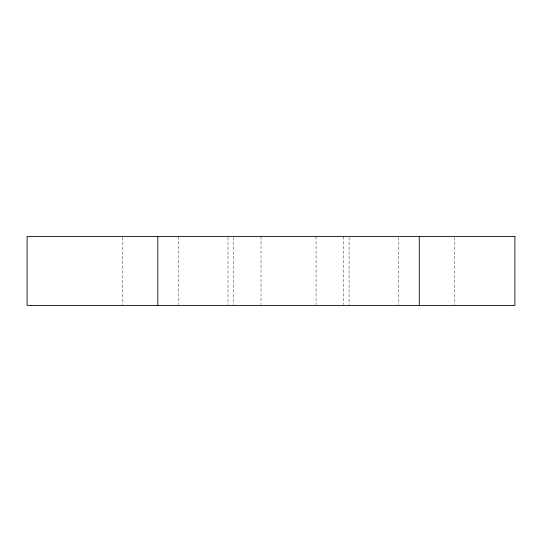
<?xml version="1.0" encoding="UTF-8"?>
<svg xmlns="http://www.w3.org/2000/svg" width="542" height="542" viewBox="0 0 542 542"><rect width="100%" height="100%" fill="white"/><g stroke="black" fill="none" stroke-linecap="round" stroke-linejoin="round"><path stroke-width="0.41" stroke-dasharray="2.71 2.03" d="M454.352 237.437L454.352 304.563M398.627 237.437L398.627 304.563M349.089 237.437L349.089 304.563M343.587 236.597L343.587 304.563M316.067 236.597L316.067 304.563M261.027 236.597L261.027 304.563M233.5 237.437L233.5 304.563M227.999 237.437L227.999 304.563M178.46 236.597L178.46 304.563M122.736 237.437L122.736 304.563"/><path stroke-width="0.81" d="M419.264 236.597L419.264 305.403M157.824 236.597L157.824 305.403M514.9 236.597L27.1 236.597L27.1 305.403L514.9 305.403L514.9 236.597"/></g></svg>
